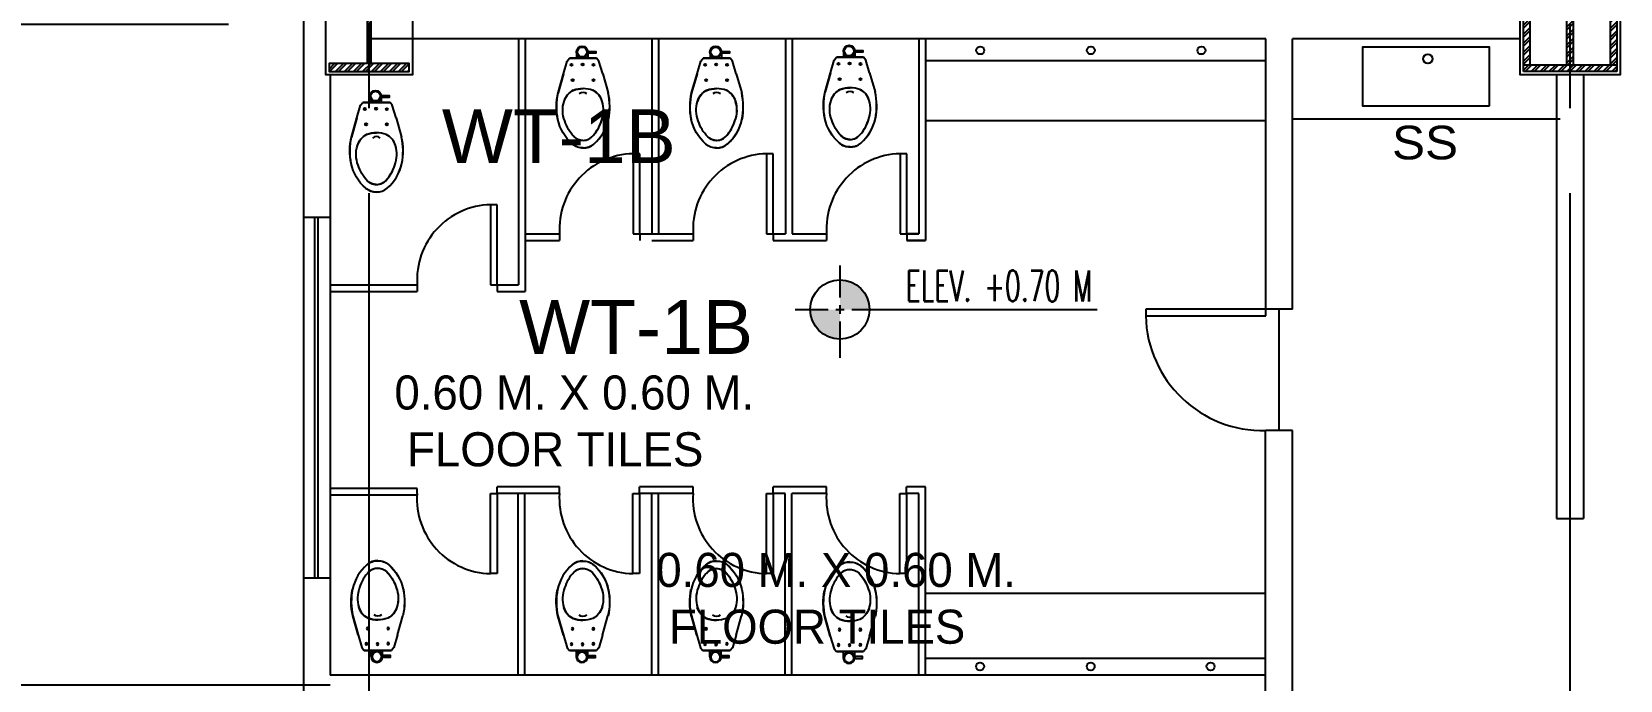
# Model space of a CAD drawing. Header units: millimetres. Extents: x 2148 to 2681, y 758 to 986.
# Drawn here: x 2287.63 to 2299.54, y 879.11 to 883.97 of the extents above; entities that cross this region are included whole.
import ezdxf

# ---------------------------------------------------------------- set-up
doc = ezdxf.new("R2010")
doc.units = ezdxf.units.MM
doc.linetypes.add('CENTER2', pattern=[28.575, 19.05, -3.175, 3.175, -3.175])
for name, color, linetype in [('A-Hatch', 253, 'Continuous'), ('A-Wall', 4, 'Continuous'), ('A-Wall-RC', 6, 'Continuous'), ('A-wdw-glaz', 2, 'Continuous'), ('cladding', 2, 'Continuous'), ('COL-EX', 2, 'Continuous'), ('COL-IN', 2, 'Continuous'), ('DR', 7, 'Continuous'), ('FIXTURE', 1, 'Continuous'), ('HATCH', 8, 'Continuous'), ('Layer1', 5, 'Continuous'), ('p-boarder', 2, 'Continuous'), ('QUOTE', 2, 'Continuous'), ('S_GRID LINES', 252, 'Continuous'), ('TEXT', 6, 'Continuous')]:
    doc.layers.add(name, color=color, linetype=linetype)
doc.styles.add('100', font='SIMPLEX.shx', dxfattribs={"height": 0.25})
doc.styles.add('ARIALNW', font='ARIALN.TTF')
doc.styles.add('MMTX$0$ESMX$0$X-OPTA1D', font='x-opta1d')
doc.styles.add('SWISS', font='swissl.ttf')
doc.dimstyles.new('DIM 100', dxfattribs={"dimtxt": 0.2, "dimasz": 0.2, "dimexe": 0.1, "dimexo": 0, "dimgap": 0.05, "dimtad": 1, "dimzin": 0, "dimdsep": 46, "dimtxsty": 'ARIALNW', "dimcen": 0.09, "dimclrd": 6, "dimclre": 6, "dimclrt": 13, "dimadec": 0, "dimazin": 0, "dimtfac": 1, "dimtofl": 0, "dimtmove": 2, "dimatfit": 3, "dimfxl": 1, "dimtolj": 1, "dimtzin": 0, "dimarcsym": 0})

# ---------------------------------------------------------------- blocks, each defined once
blk = doc.blocks.new('BOWL')
at = {"layer": 'DR', "color": 7, "linetype": 'Continuous'}
for p, q in [((-75570.291, -368.114), (-75570.431, -368.074)), ((-75570.431, -368.074), (-75570.291, -368.114)), ((-75570.291, -368.114), (-75570.199, -368.141)), ((-75570.199, -368.141), (-75570.178, -368.158)), ((-75570.178, -368.158), (-75570.178, -368.356)), ((-75570.178, -368.356), (-75570.178, -368.158)), ((-75570.291, -368.4), (-75570.199, -368.373)), ((-75570.199, -368.373), (-75570.178, -368.356)), ((-75570.291, -368.4), (-75570.431, -368.44)), ((-75570.291, -368.4), (-75570.431, -368.44))]:
    blk.add_line(p, q, dxfattribs=at)
at = {"layer": 'DR', "color": 8, "linetype": 'Continuous'}
for p, q in [((-75570.132, -368.209), (-75570.178, -368.209)), ((-75570.132, -368.292), (-75570.178, -368.292))]:
    blk.add_line(p, q, dxfattribs=at)
at = {"layer": 'DR', "color": 7, "linetype": 'Continuous'}
for points in [[(-75570.833, -368.257, -0.190094), (-75570.805, -368.179, -0.160718), (-75570.625, -368.072, -0.104398), (-75570.431, -368.074, -0.104398)], [(-75570.833, -368.257, 0.190094), (-75570.805, -368.335, 0.160718), (-75570.625, -368.442, 0.104398), (-75570.431, -368.44, 0.104398)]]:
    blk.add_lwpolyline(points, format="xyb", dxfattribs=at)
at = {"layer": 'DR', "color": 8, "linetype": 'Continuous'}
for points in [[(-75570.778, -368.256, -0.187036), (-75570.752, -368.192, -0.115027), (-75570.636, -368.123, -0.170967), (-75570.493, -368.118, -0.209642), (-75570.413, -368.185, -0.096036), (-75570.4, -368.257)], [(-75570.778, -368.258, 0.187036), (-75570.752, -368.322, 0.115027), (-75570.636, -368.391, 0.170967), (-75570.493, -368.396, 0.209642), (-75570.413, -368.329, 0.096036), (-75570.4, -368.257)]]:
    blk.add_lwpolyline(points, format="xyb", dxfattribs=at)
at = {"layer": 'DR', "color": 7, "linetype": 'Continuous'}
blk.add_lwpolyline([(-75570.141, -368.292), (-75570.128, -368.292), (-75570.128, -368.35), (-75570.141, -368.35)], close=True, dxfattribs=at)
at = {"layer": 'DR', "color": 8, "linetype": 'Continuous'}
for centre, radius in [((-75570.226, -368.173), 0.00745), ((-75570.338, -368.181), 0.00745), ((-75570.224, -368.254), 0.00745), ((-75570.132, -368.25), 0.035), ((-75570.338, -368.333), 0.00745), ((-75570.227, -368.333), 0.00745)]:
    blk.add_circle(centre, radius, dxfattribs=at)
at = {"layer": 'DR', "color": 7, "linetype": 'Continuous'}
blk.add_circle((-75570.132, -368.25), 0.0417, dxfattribs=at)
for centre, radius, start, end in [((-75570.534, -368.531), 0.469, 77.28, 101.1199), ((-75570.719, -368.253), 0.113, 138.4248, 182.2387), ((-75570.719, -368.261), 0.113, 177.7613, 221.5752), ((-75570.553, -368.115), 0.335, 221.3231, 257.5875), ((-75570.534, -367.983), 0.469, 258.8801, 282.72)]:
    blk.add_arc(centre, radius, start, end, dxfattribs=at)
at = {"layer": 'DR', "color": 8, "linetype": 'Continuous'}
for centre, radius, start, end in [((-75570.53, -368.243), 0.131, 26.2125, 73.5731), ((-75570.682, -368.258), 0.096, 129.0871, 179.204), ((-75570.682, -368.256), 0.096, 180.796, 230.9129), ((-75570.47, -368.257), 0.0422, 318.929, 41.071), ((-75570.591, -368.255), 0.191, 359.4176, 21.3602), ((-75570.591, -368.259), 0.191, 338.6398, 0.5824), ((-75570.546, -368.108), 0.297, 228.446, 252.3404), ((-75570.557, -368.192), 0.214, 248.4444, 287.252), ((-75570.53, -368.271), 0.131, 286.4269, 333.7875)]:
    blk.add_arc(centre, radius, start, end, dxfattribs=at)
blk = doc.blocks.new('*D2474')
at = {"layer": 'Defpoints', "color": 0, "transparency": 16777216}
for p in [(2284.589, 884.021), (2289.107, 884.021, 0), (2289.869, 879.07, 0)]:
    blk.add_point(p, dxfattribs=at)
at = {"layer": 'FIXTURE', "color": 6, "lineweight": -2, "transparency": 16777216}
for p, q in [((2289.107, 884.021), (2284.489, 884.021)), ((2284.589, 879.27), (2284.589, 883.821)), ((2289.869, 879.07), (2284.489, 879.07))]:
    blk.add_line(p, q, dxfattribs=at)
at = {"layer": 'FIXTURE', "color": 6, "transparency": 16777216}
for points in [[(2284.556, 883.821), (2284.622, 883.821), (2284.589, 884.021)], [(2284.556, 879.27), (2284.622, 879.27), (2284.589, 879.07)]]:
    blk.add_solid(points, dxfattribs=at)
at = {"layer": 'FIXTURE', "color": 13, "transparency": 16777216, "insert": (2284.386, 881.545), "char_height": 0.3, "attachment_point": 5, "rotation": 90, "style": 'ARIALNW'}
blk.add_mtext('\\A1;4.95', dxfattribs=at)

msp = doc.modelspace()

# ---------------------------------------------------------------- hatches: boundary and pattern name
at = {"layer": 'A-Hatch'}
h = msp.add_hatch(dxfattribs=at)
h.set_pattern_fill('ANSI32', color=256, scale=0.005, style=0)
h.paths.add_polyline_path([(2290.1755609, 884.308508), (2290.4605609, 884.308508), (2290.4605609, 884.368508), (2289.8605609, 884.368508), (2289.8605609, 884.308508), (2290.1455609, 884.308508), (2290.1455609, 883.728508), (2289.8605609, 883.728508), (2289.8605609, 883.668508), (2290.4605609, 883.668508), (2290.4605609, 883.728508), (2290.1755609, 883.728508)])
h = msp.add_hatch(dxfattribs=at)
h.set_pattern_fill('ANSI32', color=256, scale=0.005, style=0)
h.paths.add_polyline_path([(2299.1605609, 884.368508), (2298.8105609, 884.368508), (2298.8105609, 884.318508), (2299.1605609, 884.318508)])
h.paths.add_polyline_path([(2299.5105609, 884.368508), (2299.1605609, 884.368508), (2299.1605609, 884.318508), (2299.5105609, 884.318508)])
h.paths.add_polyline_path([(2299.1855609, 884.318508), (2299.1605609, 884.318508), (2299.1605609, 884.0205212), (2299.1855609, 884.0205212)])
h.paths.add_polyline_path([(2299.1605609, 884.318508), (2299.1355609, 884.318508), (2299.1355609, 884.0205212), (2299.1605609, 884.0205212)])
h.paths.add_polyline_path([(2299.5105609, 884.0205212), (2299.4605609, 884.0205212), (2299.4605609, 883.718508), (2299.5105609, 883.718508)])
h.paths.add_polyline_path([(2299.5105609, 883.718508), (2299.1605609, 883.718508), (2299.1605609, 883.668508), (2299.5105609, 883.668508)])
h.paths.add_polyline_path([(2299.1605609, 883.718508), (2298.8105609, 883.718508), (2298.8105609, 883.668508), (2299.1605609, 883.668508)])
h.paths.add_polyline_path([(2298.8605609, 884.0205212), (2298.8105609, 884.0205212), (2298.8105609, 883.718508), (2298.8605609, 883.718508)])
h.paths.add_polyline_path([(2298.8605609, 884.318508), (2298.8105609, 884.318508), (2298.8105609, 884.0205212), (2298.8605609, 884.0205212)])
h.paths.add_polyline_path([(2299.5105609, 884.318508), (2299.4605609, 884.318508), (2299.4605609, 884.0205212), (2299.5105609, 884.0205212)])
h.paths.add_polyline_path([(2299.1855609, 884.0205212), (2299.1605609, 884.0205212), (2299.1605609, 883.718508), (2299.1855609, 883.718508)])
h.paths.add_polyline_path([(2299.1605609, 884.0205212), (2299.1355609, 884.0205212), (2299.1355609, 883.718508), (2299.1605609, 883.718508)])
at = {"layer": 'Layer1'}
for points in [[(2293.6888192, 882.1074339), (2293.6885836, 881.8854303), (2293.9105872, 881.8851946, 0.4142135624)], [(2293.6883818, 881.6623268), (2293.688601, 881.8848315), (2293.4666138, 881.8845661, 0.4142135624)]]:
    msp.add_hatch(color=32, dxfattribs=at).paths.add_polyline_path(points)

# ---------------------------------------------------------------- linework, layer by layer
at = {"layer": 'A-Wall', "ltscale": 10}
for p, q in [((2289.6676276, 884.393508, 0), (2289.6676276, 882.5741887, 0)), ((2296.8798567, 883.9134834, 0), (2290.1792505, 883.9134834, 0)), ((2296.8798567, 881.8880548, 0), (2296.8798567, 883.9134834, 0)), ((2297.0798567, 881.8880548, 0), (2297.0798567, 883.9134834, 0)), ((2298.7855609, 883.9134834, 0), (2297.0798567, 883.9134834, 0)), ((2289.8694942, 883.643508, -0.0000001), (2289.8694942, 882.5741887, -0.0000001)), ((2299.0591934, 883.643508), (2299.0591934, 880.3184093)), ((2299.2591984, 883.643508), (2299.2591984, 880.3184093)), ((2289.8682548, 882.5741887, 0), (2289.6676269, 882.5741887, 0)), ((2297.0798567, 881.8880548, 0), (2296.8798567, 881.8880548, 0)), ((2296.8786173, 879.0022067, 0), (2296.8786173, 880.9780548, 0)), ((2297.0786173, 880.9780548, 0), (2296.8798567, 880.9780548, 0)), ((2297.0786173, 879.0022067, 0), (2297.0786173, 880.9780548, 0)), ((2299.0591934, 880.3184093), (2299.2591984, 880.3184093)), ((2289.8682548, 879.8711427, 0), (2289.6676269, 879.8711427, 0)), ((2289.6676276, 879.8711427, 0), (2289.6676276, 877.8602797, 0)), ((2289.8682548, 879.8711427, 0), (2289.8682548, 879.1447829, 0)), ((2296.8786173, 879.1447829, 0), (2289.8682548, 879.1447829, 0))]:
    msp.add_line(p, q, dxfattribs=at)
at = {"layer": 'A-Wall-RC'}
for p, q in [((2289.6676269, 882.5741887, 0), (2289.6676283, 879.8711427, 0)), ((2289.8694942, 882.5741887, 0), (2289.8694942, 879.8711427, 0))]:
    msp.add_line(p, q, dxfattribs=at)
at = {"layer": 'A-wdw-glaz', "ltscale": 10}
for p, q in [((2289.7548906, 879.8711427, 0), (2289.7548906, 882.5741887, 0)), ((2289.7798906, 879.8711427, 0), (2289.7798906, 882.5741887, 0))]:
    msp.add_line(p, q, dxfattribs=at)
at = {"layer": 'cladding', "elevation": 0}
for points in [[(2289.8355609, 884.393508), (2290.4855609, 884.393508), (2290.4855609, 883.643508), (2289.8355609, 883.643508)], [(2298.7855609, 884.393508), (2299.5355609, 884.393508), (2299.5355609, 883.643508), (2298.7855609, 883.643508)]]:
    msp.add_lwpolyline(points, close=True, dxfattribs=at)
at = {"layer": 'COL-EX', "elevation": 0}
msp.add_lwpolyline([(2290.1755609, 884.308508), (2290.4605609, 884.308508), (2290.4605609, 884.368508), (2289.8605609, 884.368508), (2289.8605609, 884.308508), (2290.1455609, 884.308508), (2290.1455609, 883.728508), (2289.8605609, 883.728508), (2289.8605609, 883.668508), (2290.4605609, 883.668508), (2290.4605609, 883.728508), (2290.1755609, 883.728508)], close=True, dxfattribs=at)
at = {"layer": 'COL-IN'}
for p, q in [((2298.8105609, 883.668508, 0), (2298.8105609, 884.368508, 0)), ((2298.8605609, 883.718508, 0), (2298.8605609, 884.318508, 0)), ((2299.1355609, 883.718508, 0), (2299.1355609, 884.318508, 0)), ((2299.1855609, 883.718508, 0), (2299.1855609, 884.318508, 0)), ((2299.4605609, 884.318508, 0), (2299.4605609, 883.718508, 0)), ((2299.5105609, 884.368508, 0), (2299.5105609, 883.668508, 0)), ((2298.8105609, 883.718508, 0), (2299.5105609, 883.718508, 0)), ((2299.5105609, 883.668508, 0), (2298.8105609, 883.668508, 0))]:
    msp.add_line(p, q, dxfattribs=at)
at = {"layer": 'DR', "ltscale": 10}
for p, q in [((2291.2792799, 883.9134834, 0), (2291.2792799, 882.4027589, 0)), ((2291.2792799, 883.9134834, 0), (2291.2792799, 882.4027589, 0)), ((2291.3292799, 883.9134834, 0), (2291.3292799, 882.4527589, 0)), ((2291.3292799, 883.9134834, 0), (2291.3292799, 882.4527589, 0)), ((2292.2792799, 883.9134834, 0), (2292.2792799, 882.4527589, 0)), ((2292.2798567, 883.9134834, 0), (2292.2798567, 882.4527589, 0)), ((2292.2798567, 883.9134834, 0), (2292.2798567, 882.4527589, 0)), ((2292.3292799, 883.9134834, 0), (2292.3292799, 882.4527589, 0)), ((2292.3298567, 883.9134834, 0), (2292.3298567, 882.4527589, 0)), ((2292.3298567, 883.9134834, 0), (2292.3298567, 882.4527589, 0)), ((2293.2798567, 883.9134834, 0), (2293.2798567, 882.4527589, 0)), ((2293.3298567, 883.9134834, 0), (2293.3298567, 882.4527589, 0)), ((2294.2798567, 883.9134834, 0), (2294.2798567, 882.4527589, 0)), ((2294.3298567, 883.9134834, 0), (2294.3298567, 882.4027589, 0)), ((2291.2792799, 883.9069837, 0), (2291.2792799, 882.070599, 0)), ((2291.2792799, 883.9069837, 0), (2291.2792799, 882.070599, 0)), ((2291.3292799, 883.9069837, 0), (2291.3292799, 882.020599, 0)), ((2291.3292799, 883.9069837, 0), (2291.3292799, 882.020599, 0)), ((2294.3298567, 883.7527589, 0), (2296.8798567, 883.7527589, 0)), ((2294.3298567, 883.3027589, 0), (2296.8798567, 883.3027589, 0)), ((2292.1882911, 883.0527589, 0), (2292.1382911, 883.0527589, 0)), ((2292.1382911, 883.0527589, 0), (2292.1382911, 882.4527589, 0)), ((2292.1882911, 882.4527589, 0), (2292.1882911, 883.0527589, 0)), ((2293.1888679, 883.0527589, 0), (2293.1388679, 883.0527589, 0)), ((2293.1388679, 883.0527589, 0), (2293.1388679, 882.4527589, 0)), ((2293.1888679, 882.4527589, 0), (2293.1888679, 883.0527589, 0)), ((2294.1888679, 883.0527589, 0), (2294.1388679, 883.0527589, 0)), ((2294.1388679, 883.0527589, 0), (2294.1388679, 882.4527589, 0)), ((2294.1888679, 882.4527589, 0), (2294.1888679, 883.0527589, 0)), ((2291.1208757, 882.670599, 0), (2291.0708757, 882.670599, 0)), ((2291.0708757, 882.670599, 0), (2291.0708757, 882.070599, 0)), ((2291.1208757, 882.070599, 0), (2291.1208757, 882.670599, 0)), ((2291.3292799, 882.4527589, 0), (2291.5882911, 882.4527589, 0)), ((2291.3292799, 882.4527589, 0), (2291.5882911, 882.4527589, 0)), ((2291.3292799, 882.4527589, 0), (2291.5882911, 882.4527589, 0)), ((2291.3292799, 882.4027589, 0), (2291.5882911, 882.4027589, 0)), ((2291.5882911, 882.4527589, 0), (2291.5882911, 882.4027589, 0)), ((2291.5882911, 882.4527589, 0), (2291.5882911, 882.4027589, 0)), ((2291.5882911, 882.4527589, 0), (2291.5882911, 882.4027589, 0)), ((2292.1382911, 882.4527589, 0), (2292.1882911, 882.4527589, 0)), ((2292.1882911, 882.4527589, 0), (2292.2792799, 882.4527589, 0)), ((2292.1882911, 882.4527589, 0), (2292.1882911, 882.4027589, 0)), ((2292.2798567, 882.4527589, 0), (2292.5888679, 882.4527589, 0)), ((2292.2798567, 882.4027589, 0), (2292.5888679, 882.4027589, 0)), ((2292.3298567, 882.4527589, 0), (2292.5888679, 882.4527589, 0)), ((2292.3298567, 882.4527589, 0), (2292.5888679, 882.4527589, 0)), ((2292.5888679, 882.4527589, 0), (2292.5888679, 882.4027589, 0)), ((2292.5888679, 882.4527589, 0), (2292.5888679, 882.4027589, 0)), ((2292.5888679, 882.4527589, 0), (2292.5888679, 882.4027589, 0)), ((2293.1388679, 882.4527589, 0), (2293.1888679, 882.4527589, 0)), ((2293.1888679, 882.4527589, 0), (2293.2798567, 882.4527589, 0)), ((2293.1888679, 882.4527589, 0), (2293.1888679, 882.4027589, 0)), ((2293.1888679, 882.4027589, 0), (2293.5888679, 882.4027589, 0)), ((2293.3298567, 882.4527589, 0), (2293.5888679, 882.4527589, 0)), ((2293.5888679, 882.4527589, 0), (2293.5888679, 882.4027589, 0)), ((2294.1388679, 882.4527589, 0), (2294.1888679, 882.4527589, 0)), ((2294.1888679, 882.4527589, 0), (2294.2798567, 882.4527589, 0)), ((2294.2798567, 882.4527589, 0), (2294.1888679, 882.4527589, 0)), ((2294.1888679, 882.4527589, 0), (2294.1888679, 882.4027589, 0)), ((2294.1888679, 882.4027589, 0), (2294.3298567, 882.4027589, 0)), ((2294.3298567, 882.4027589, 0), (2294.1888679, 882.4027589, 0)), ((2289.8685183, 882.070599, 0), (2290.5211392, 882.070599, 0)), ((2289.8685183, 882.020599, 0), (2290.5211392, 882.020599, 0)), ((2290.5211392, 882.070599, 0), (2290.5211392, 882.020599, 0)), ((2291.0708757, 882.070599, 0), (2291.1208757, 882.070599, 0)), ((2291.1208757, 882.070599, 0), (2291.1208757, 882.020599, 0)), ((2291.1208757, 882.070599, 0), (2291.1208757, 882.020599, 0)), ((2291.1208757, 882.070599, 0), (2291.2792799, 882.070599, 0)), ((2291.1208757, 882.070599, 0), (2291.2792799, 882.070599, 0)), ((2291.1208757, 882.070599, 0), (2291.2792799, 882.070599, 0)), ((2291.1208757, 882.020599, 0), (2291.3292799, 882.020599, 0)), ((2296.8798567, 881.8880548, 0), (2295.9798567, 881.8880548, 0)), ((2295.9798567, 881.8880548, 0), (2295.9798567, 881.8380548, 0)), ((2296.8798567, 881.8380548, 0), (2296.8798567, 881.8880548, 0)), ((2296.9798567, 880.9780548, 0), (2296.9798567, 881.8880548, 0)), ((2295.9798567, 881.8380548, 0), (2296.8798567, 881.8380548, 0)), ((2290.5196363, 880.5447829, 0), (2289.8739296, 880.5447829, 0)), ((2290.5196363, 880.4947829, 0), (2289.8739474, 880.4947829, 0)), ((2290.5196363, 880.5060574, 0), (2290.5196363, 880.5447829, 0)), ((2291.0696363, 879.9060574, 0), (2291.0696363, 880.5060574, 0)), ((2291.0696363, 880.5060574, 0), (2291.1196363, 880.5060574, 0)), ((2291.1196363, 880.5060574, 0), (2291.1196363, 880.5560574, 0)), ((2291.1196363, 880.5060574, 0), (2291.1196363, 880.5560574, 0)), ((2291.5870517, 880.5560574, 0), (2291.1196363, 880.5560574, 0)), ((2291.1196363, 880.5060574, 0), (2291.1196363, 879.9060574, 0)), ((2291.5870517, 880.5060574, 0), (2291.1196363, 880.5060574, 0)), ((2291.5870517, 880.5060574, 0), (2291.1196363, 880.5060574, 0)), ((2291.5870517, 880.5060574, 0), (2291.1196363, 880.5060574, 0)), ((2291.2780405, 879.1560574, 0), (2291.2780405, 880.5060574, 0)), ((2291.2780405, 879.1560574, 0), (2291.2780405, 880.5060574, 0)), ((2291.3280405, 879.1560574, 0), (2291.3280405, 880.5060574, 0)), ((2291.3280405, 879.1560574, 0), (2291.3280405, 880.5060574, 0)), ((2291.5870517, 880.5060574, 0), (2291.5870517, 880.5560574, 0)), ((2291.5870517, 880.5060574, 0), (2291.5870517, 880.5560574, 0)), ((2291.5870517, 880.5060574, 0), (2291.5870517, 880.5560574, 0)), ((2292.1370517, 879.9060574, 0), (2292.1370517, 880.5060574, 0)), ((2292.1370517, 880.5060574, 0), (2292.1870517, 880.5060574, 0)), ((2292.5876285, 880.5560574, 0), (2292.1870517, 880.5560574, 0)), ((2292.1870517, 880.5060574, 0), (2292.1870517, 880.5560574, 0)), ((2292.2780405, 880.5060574, 0), (2292.1870517, 880.5060574, 0)), ((2292.1870517, 880.5060574, 0), (2292.1870517, 879.9060574, 0)), ((2292.2780405, 879.1560574, 0), (2292.2780405, 880.5060574, 0)), ((2292.5876285, 880.5060574, 0), (2292.2786173, 880.5060574, 0)), ((2292.2786173, 879.1560574, 0), (2292.2786173, 880.5060574, 0)), ((2292.2786173, 879.1560574, 0), (2292.2786173, 880.5060574, 0)), ((2292.3280405, 879.1560574, 0), (2292.3280405, 880.5060574, 0)), ((2292.5876285, 880.5060574, 0), (2292.3286173, 880.5060574, 0)), ((2292.3286173, 879.1560574, 0), (2292.3286173, 880.5060574, 0)), ((2292.5876285, 880.5060574, 0), (2292.3286173, 880.5060574, 0)), ((2292.3286173, 879.1560574, 0), (2292.3286173, 880.5060574, 0)), ((2292.5876285, 880.5060574, 0), (2292.5876285, 880.5560574, 0)), ((2292.5876285, 880.5060574, 0), (2292.5876285, 880.5560574, 0)), ((2292.5876285, 880.5060574, 0), (2292.5876285, 880.5560574, 0)), ((2293.1376285, 879.9060574, 0), (2293.1376285, 880.5060574, 0)), ((2293.1376285, 880.5060574, 0), (2293.1876285, 880.5060574, 0)), ((2293.5876285, 880.5560574, 0), (2293.1876285, 880.5560574, 0)), ((2293.1876285, 880.5060574, 0), (2293.1876285, 880.5560574, 0)), ((2293.2786173, 880.5060574, 0), (2293.1876285, 880.5060574, 0)), ((2293.1876285, 880.5060574, 0), (2293.1876285, 879.9060574, 0)), ((2293.2786173, 879.1560574, 0), (2293.2786173, 880.5060574, 0)), ((2293.5876285, 880.5060574, 0), (2293.3286173, 880.5060574, 0)), ((2293.3286173, 879.1560574, 0), (2293.3286173, 880.5060574, 0)), ((2293.5876285, 880.5060574, 0), (2293.5876285, 880.5560574, 0)), ((2294.1376285, 879.9060574, 0), (2294.1376285, 880.5060574, 0)), ((2294.1376285, 880.5060574, 0), (2294.1876285, 880.5060574, 0)), ((2294.3286173, 880.5560574, 0), (2294.1876285, 880.5560574, 0)), ((2294.1876285, 880.5060574, 0), (2294.1876285, 880.5560574, 0)), ((2294.2786173, 880.5060574, 0), (2294.1876285, 880.5060574, 0)), ((2294.1876285, 880.5060574, 0), (2294.1876285, 879.9060574, 0)), ((2294.2786173, 879.1560574, 0), (2294.2786173, 880.5060574, 0)), ((2294.3286173, 879.1560574, 0), (2294.3286173, 880.5560574, 0)), ((2291.1196363, 879.9060574, 0), (2291.0696363, 879.9060574, 0)), ((2292.1870517, 879.9060574, 0), (2292.1370517, 879.9060574, 0)), ((2293.1876285, 879.9060574, 0), (2293.1376285, 879.9060574, 0)), ((2294.1876285, 879.9060574, 0), (2294.1376285, 879.9060574, 0)), ((2296.8786173, 879.7560574, 0), (2294.3286173, 879.7560574, 0)), ((2296.8786173, 879.2707174, 0), (2294.3286173, 879.2707174, 0))]:
    msp.add_line(p, q, dxfattribs=at)
at = {"layer": 'DR', "ltscale": 10, "elevation": 0}
msp.add_lwpolyline([(2298.5566315, 883.4109259), (2298.5566315, 883.851319), (2297.6030523, 883.851319), (2297.6030523, 883.4109259)], close=True, dxfattribs=at)
at = {"layer": 'DR', "ltscale": 10}
for centre, radius in [((2294.7398497, 883.8277034, 0), 0.0298103), ((2295.5687218, 883.8277034, 0), 0.0298103), ((2296.3975939, 883.8277034, 0), 0.0298103), ((2298.0937901, 883.7640752, 0), 0.0342883), ((2294.7386103, 879.2105819, 0), 0.0298103), ((2295.5674824, 879.2105819, 0), 0.0298103), ((2296.4660507, 879.2105819, 0), 0.0298103)]:
    msp.add_circle(centre, radius, dxfattribs=at)
at = {"layer": 'FIXTURE'}
msp.add_line((2297.0798567, 883.3134834, 0), (2299.0846409, 883.3134834, 0), dxfattribs=at)
at = {"layer": 'HATCH', "linetype": 'ByBlock', "ltscale": 0.5}
for centre, radius, start, end in [((2292.1501399, 882.4898142, 0), 0.5630694, 91.20577191, 183.77333396), ((2293.1507167, 882.4898142, 0), 0.5630694, 91.20577191, 183.77333396), ((2294.1507167, 882.4898142, 0), 0.5630694, 91.20577191, 183.77333396), ((2291.0827245, 882.1076543, 0), 0.5630694, 91.20577191, 183.77333396), ((2296.8603457, 881.8585665, 0), 0.8807279, 181.33451063, 271.26939474), ((2291.0814851, 880.4690021, 0), 0.5630694, 176.22666604, 268.79422809), ((2292.1489005, 880.4690021, 0), 0.5630694, 176.22666604, 268.79422809), ((2293.1494773, 880.4690021, 0), 0.5630694, 176.22666604, 268.79422809), ((2294.1494773, 880.4690021, 0), 0.5630694, 176.22666604, 268.79422809)]:
    msp.add_arc(centre, radius, start, end, dxfattribs=at)
at = {"layer": 'QUOTE'}
for p, q in [((2293.6881744, 882.2143981), (2293.6884606, 881.9750669)), ((2293.3531188, 881.8862873), (2293.5994316, 881.8860259)), ((2293.6566669, 881.8859652), (2293.7204675, 881.8858975)), ((2293.688529, 881.9178316), (2293.6886053, 881.854031)), ((2293.7777028, 881.8858367), (2295.6165546, 881.884443)), ((2293.6886738, 881.7967957), (2293.68896, 881.5244645))]:
    msp.add_line(p, q, dxfattribs=at)
msp.add_circle((2293.688583, 881.8859313), 0.2220038, dxfattribs=at)
at = {"layer": 'S_GRID LINES', "linetype": 'CENTER2', "ltscale": 0.2}
for p, q in [((2290.1605609, 867.518508, 0), (2290.1605609, 903.5418845, 0)), ((2299.1605609, 867.518508, 0), (2299.1605609, 903.5418845, 0))]:
    msp.add_line(p, q, dxfattribs=at)

# ---------------------------------------------------------------- block references
at = {"layer": 'DR', "color": 7, "linetype": 'Continuous', "xscale": 1.026162202877459, "yscale": 1.026162202877459, "zscale": 1.026162202877459, "rotation": 90}
for p in [(1913.8725262, 78431.0290924, 0), (1914.873103, 78431.0290924, 0), (1915.873103, 78431.0360597, 0), (1912.3240172, 78430.6979108, 0)]:
    msp.add_blockref('BOWL', p, dxfattribs=at)
at = {"layer": 'DR', "color": 7, "linetype": 'Continuous', "extrusion": (0, 0, -1), "xscale": 1.026162202877458, "yscale": 1.026162202877458, "zscale": -1.026162202877455, "rotation": 270}
for p in [(-1912.3346878, -76667.9290339, 0), (-1913.8712868, -76667.931255, 0), (-1914.8718636, -76667.931255, 0), (-1915.8718636, -76667.9382223, 0)]:
    msp.add_blockref('BOWL', p, dxfattribs=at)

# ---------------------------------------------------------------- texts
at = {"color": 2, "style": 'MMTX$0$ESMX$0$X-OPTA1D', "text_generation_flag": 6, "width": 1.1}
msp.add_text('SS', height=0.252, rotation=180, dxfattribs=at).set_placement((2297.8257178, 883.0108639, 0))
at = {"color": 2, "char_height": 0.25536, "width": 11.644719696, "attachment_point": 4, "style": 'MMTX$0$ESMX$0$X-OPTA1D'}
for insert in [(2290.350213, 881.0489669), (2292.3126038, 879.7195611, 0)]:
    msp.add_mtext('0.60 M. X 0.60 M.\\P FLOOR TILES', dxfattribs=dict(at, insert=insert))
at = {"layer": 'p-boarder', "insert": (2294.8799419, 882.0625996), "char_height": 0.231, "width": 11.654519507, "attachment_point": 5, "rotation": 359.95148746, "style": '100'}
msp.add_mtext('{\\W0.6;ELEV. +0.70 M}', dxfattribs=at)
at = {"layer": 'TEXT', "style": 'SWISS', "text_generation_flag": 6}
for p in [(2290.7057569, 882.9823703, 0), (2291.2847169, 881.5527176, 0)]:
    msp.add_text('WT-1B', height=0.40344176, rotation=180, dxfattribs=at).set_placement(p)

# ---------------------------------------------------------------- dimensions: what is measured, and where the dimension line sits
at = {"layer": 'FIXTURE'}
dim = msp.add_linear_dim(base=(2284.5889513, 884.0205212), p1=(2289.8694942, 879.0697829, 0), p2=(2289.1067784, 884.0205212, 0), angle=90, dimstyle='DIM 100', override={"dimtxt": 0.3}, dxfattribs=at)
dim.commit()
dim.dimension.update_dxf_attribs({"geometry": '*D2474', "text_midpoint": (2284.3857794, 881.5451521)})

doc.saveas('drawing.dxf')
